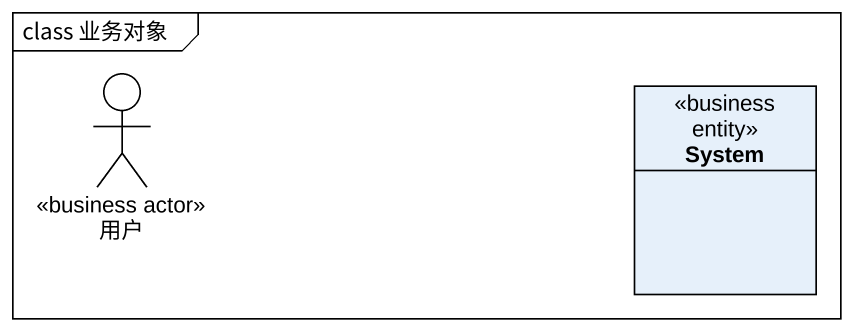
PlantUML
@startuml
mainframe class 业务对象
allowmixing
hide circle
hide empty members
actor 用户 <<business actor>>
class System <<business entity>>
@enduml
